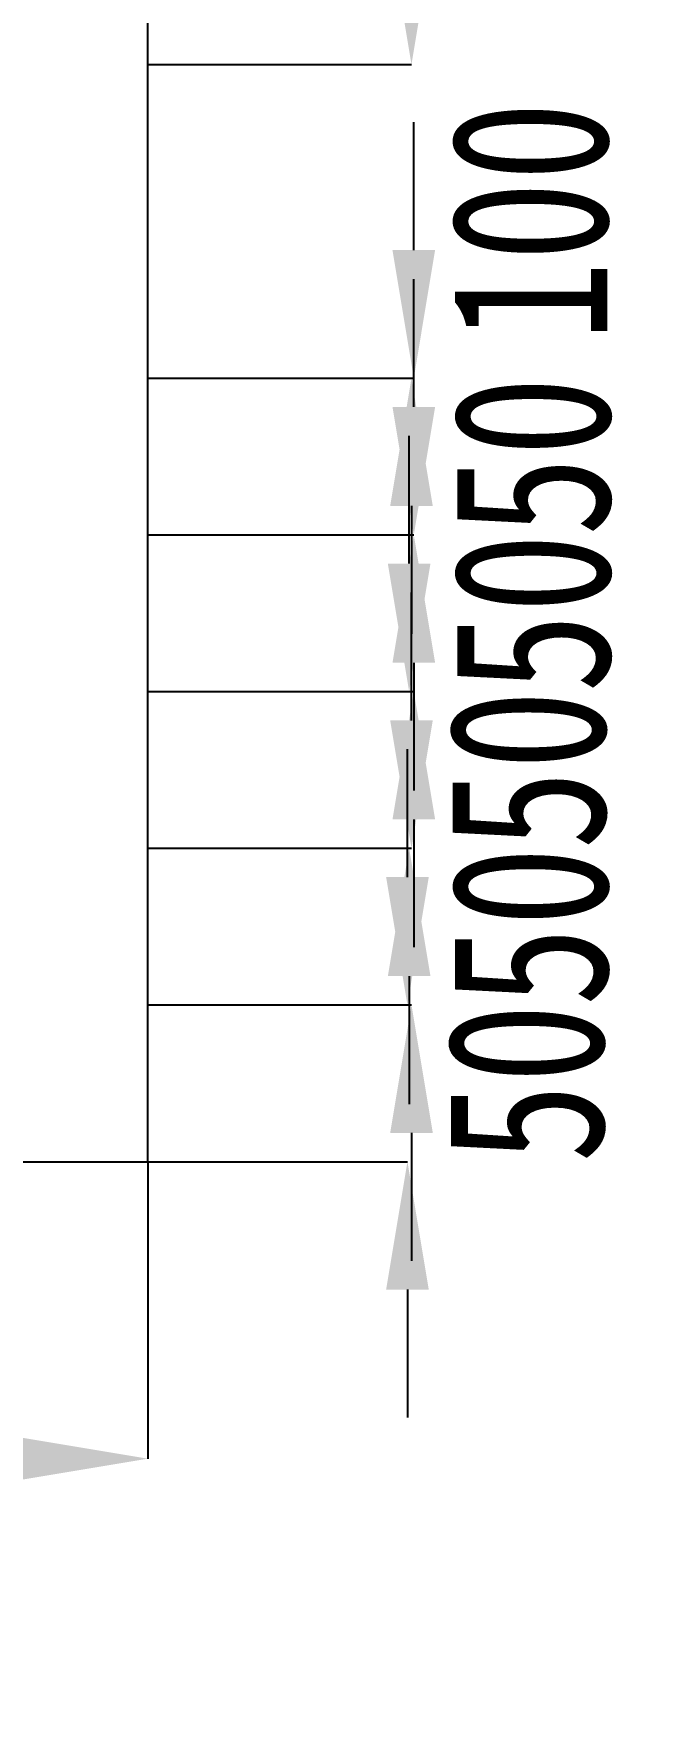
# Model space of a CAD drawing. Header units: millimetres. Extents: x 0 to 6631, y 0 to 4689.
# Drawn here: x 1549 to 1749, y 2437 to 2970 of the extents above; entities that cross this region are included whole.
import ezdxf

# ---------------------------------------------------------------- set-up
doc = ezdxf.new("R2010")
doc.units = ezdxf.units.MM
doc.header["$LTSCALE"] = 13
for name, color, linetype in [('几何体', 7, 'Continuous'), ('尺寸', 3, 'Continuous'), ('草图直线', 1, 'Continuous')]:
    doc.layers.add(name, color=color, linetype=linetype)
doc.styles.add('SLDTEXTSTYLE0', font='hyswlongfangsong.ttf')
doc.dimstyles.new('SLDDIMSTYLE0', dxfattribs={"dimtxt": 50, "dimasz": 40.8, "dimexe": 0, "dimexo": 0.0625, "dimgap": 12.5, "dimtad": 2, "dimdec": 0, "dimrnd": 1e-09, "dimzin": 12, "dimdsep": 46, "dimtxsty": 'SLDTEXTSTYLE0', "dimsah": 1, "dimcen": 0.09, "dimadec": 0, "dimazin": 3, "dimtfac": 1, "dimtdec": 0, "dimtmove": 0, "dimatfit": 0, "dimfxl": 1, "dimfrac": 2, "dimtolj": 1, "dimtzin": 12, "dimarcsym": 0})
doc.dimstyles.new('SLDDIMSTYLE1', dxfattribs={"dimtxt": 50, "dimasz": 40.8, "dimexe": 0, "dimexo": 0.0625, "dimgap": 12.5, "dimtad": 2, "dimdec": 0, "dimrnd": 1e-09, "dimzin": 12, "dimdsep": 46, "dimtxsty": 'SLDTEXTSTYLE0', "dimsah": 1, "dimcen": 0.09, "dimadec": 0, "dimazin": 3, "dimtfac": 1, "dimtdec": 0, "dimtofl": 0, "dimtmove": 0, "dimatfit": 3, "dimfxl": 1, "dimfrac": 2, "dimtolj": 1, "dimtzin": 12, "dimarcsym": 0})

# ---------------------------------------------------------------- blocks, each defined once
blk = doc.blocks.new('*D10')
at = {"layer": 'Defpoints', "color": 0, "transparency": 16777216}
for p in [(1651.58, 2660.03), (1668.5, 2660.03), (1651.58, 2610.03)]:
    blk.add_point(p, dxfattribs=at)
at = {"layer": '尺寸', "color": 0, "lineweight": -2, "transparency": 16777216}
for p, q in [((1668.5, 2700.83), (1668.5, 2741.63)), ((1651.65, 2660.03), (1668.5, 2660.03)), ((1651.65, 2610.03), (1668.5, 2610.03)), ((1668.5, 2569.23), (1668.5, 2528.43))]:
    blk.add_line(p, q, dxfattribs=at)
at = {"layer": '尺寸', "color": 0, "transparency": 16777216}
for points in [[(1661.7, 2700.83), (1675.3, 2700.83), (1668.5, 2660.03)], [(1661.7, 2569.23), (1675.3, 2569.23), (1668.5, 2610.03)]]:
    blk.add_solid(points, dxfattribs=at)
at = {"layer": '尺寸', "color": 0, "transparency": 16777216, "insert": (1681, 2635.03), "char_height": 50, "attachment_point": 2, "rotation": 90, "style": 'SLDTEXTSTYLE0'}
blk.add_mtext('\\A1;50', dxfattribs=at)
blk = doc.blocks.new('*D11')
at = {"layer": 'Defpoints', "color": 0, "transparency": 16777216}
for p in [(1651.58, 2710.03), (1669.79, 2710.03), (1651.58, 2660.03)]:
    blk.add_point(p, dxfattribs=at)
at = {"layer": '尺寸', "color": 0, "lineweight": -2, "transparency": 16777216}
for p, q in [((1669.79, 2750.83), (1669.79, 2791.63)), ((1651.65, 2710.03), (1669.79, 2710.03)), ((1651.65, 2660.03), (1669.79, 2660.03)), ((1669.79, 2619.23), (1669.79, 2578.43))]:
    blk.add_line(p, q, dxfattribs=at)
at = {"layer": '尺寸', "color": 0, "transparency": 16777216}
for points in [[(1662.99, 2750.83), (1676.59, 2750.83), (1669.79, 2710.03)], [(1662.99, 2619.23), (1676.59, 2619.23), (1669.79, 2660.03)]]:
    blk.add_solid(points, dxfattribs=at)
at = {"layer": '尺寸', "color": 0, "transparency": 16777216, "insert": (1682.29, 2685.03), "char_height": 50, "attachment_point": 2, "rotation": 90, "style": 'SLDTEXTSTYLE0'}
blk.add_mtext('\\A1;50', dxfattribs=at)
blk = doc.blocks.new('*D12')
at = {"layer": 'Defpoints', "color": 0, "transparency": 16777216}
for p in [(1651.58, 2760.03), (1669.05, 2760.03), (1651.58, 2710.03)]:
    blk.add_point(p, dxfattribs=at)
at = {"layer": '尺寸', "color": 0, "lineweight": -2, "transparency": 16777216}
for p, q in [((1669.05, 2800.83), (1669.05, 2841.63)), ((1651.65, 2760.03), (1669.05, 2760.03)), ((1651.65, 2710.03), (1669.05, 2710.03)), ((1669.05, 2669.23), (1669.05, 2628.43))]:
    blk.add_line(p, q, dxfattribs=at)
at = {"layer": '尺寸', "color": 0, "transparency": 16777216}
for points in [[(1662.25, 2800.83), (1675.85, 2800.83), (1669.05, 2760.03)], [(1662.25, 2669.23), (1675.85, 2669.23), (1669.05, 2710.03)]]:
    blk.add_solid(points, dxfattribs=at)
at = {"layer": '尺寸', "color": 0, "transparency": 16777216, "insert": (1681.55, 2735.03), "char_height": 50, "attachment_point": 2, "rotation": 90, "style": 'SLDTEXTSTYLE0'}
blk.add_mtext('\\A1;50', dxfattribs=at)
blk = doc.blocks.new('*D13')
at = {"layer": 'Defpoints', "color": 0, "transparency": 16777216}
for p in [(1651.58, 2810.03), (1670.53, 2810.03), (1651.58, 2760.03)]:
    blk.add_point(p, dxfattribs=at)
at = {"layer": '尺寸', "color": 0, "lineweight": -2, "transparency": 16777216}
for p, q in [((1670.53, 2850.83), (1670.53, 2891.63)), ((1651.65, 2810.03), (1670.53, 2810.03)), ((1651.65, 2760.03), (1670.53, 2760.03)), ((1670.53, 2719.23), (1670.53, 2678.43))]:
    blk.add_line(p, q, dxfattribs=at)
at = {"layer": '尺寸', "color": 0, "transparency": 16777216}
for points in [[(1663.73, 2850.83), (1677.33, 2850.83), (1670.53, 2810.03)], [(1663.73, 2719.23), (1677.33, 2719.23), (1670.53, 2760.03)]]:
    blk.add_solid(points, dxfattribs=at)
at = {"layer": '尺寸', "color": 0, "transparency": 16777216, "insert": (1683.03, 2785.03), "char_height": 50, "attachment_point": 2, "rotation": 90, "style": 'SLDTEXTSTYLE0'}
blk.add_mtext('\\A1;50', dxfattribs=at)
blk = doc.blocks.new('*D14')
at = {"layer": 'Defpoints', "color": 0, "transparency": 16777216}
for p in [(1651.58, 2860.03), (1670.53, 2860.03), (1651.58, 2810.03)]:
    blk.add_point(p, dxfattribs=at)
at = {"layer": '尺寸', "color": 0, "lineweight": -2, "transparency": 16777216}
for p, q in [((1670.53, 2900.83), (1670.53, 2941.63)), ((1651.65, 2860.03), (1670.53, 2860.03)), ((1651.65, 2810.03), (1670.53, 2810.03)), ((1670.53, 2769.23), (1670.53, 2728.43))]:
    blk.add_line(p, q, dxfattribs=at)
at = {"layer": '尺寸', "color": 0, "transparency": 16777216}
for points in [[(1663.73, 2900.83), (1677.33, 2900.83), (1670.53, 2860.03)], [(1663.73, 2769.23), (1677.33, 2769.23), (1670.53, 2810.03)]]:
    blk.add_solid(points, dxfattribs=at)
at = {"layer": '尺寸', "color": 0, "transparency": 16777216, "insert": (1683.03, 2835.03), "char_height": 50, "attachment_point": 2, "rotation": 90, "style": 'SLDTEXTSTYLE0'}
blk.add_mtext('\\A1;50', dxfattribs=at)
blk = doc.blocks.new('*D15')
at = {"layer": 'Defpoints', "color": 0, "transparency": 16777216}
for p in [(1651.58, 2960.03), (1669.79, 2960.03), (1651.58, 2860.03)]:
    blk.add_point(p, dxfattribs=at)
at = {"layer": '尺寸', "color": 0, "lineweight": -2, "transparency": 16777216}
for p, q in [((1669.79, 3000.83), (1669.79, 3041.63)), ((1651.65, 2960.03), (1669.79, 2960.03)), ((1651.65, 2860.03), (1669.79, 2860.03)), ((1669.79, 2819.23), (1669.79, 2778.43))]:
    blk.add_line(p, q, dxfattribs=at)
at = {"layer": '尺寸', "color": 0, "transparency": 16777216}
for points in [[(1662.99, 3000.83), (1676.59, 3000.83), (1669.79, 2960.03)], [(1662.99, 2819.23), (1676.59, 2819.23), (1669.79, 2860.03)]]:
    blk.add_solid(points, dxfattribs=at)
at = {"layer": '尺寸', "color": 0, "transparency": 16777216, "insert": (1682.29, 2910.03), "char_height": 50, "attachment_point": 2, "rotation": 90, "style": 'SLDTEXTSTYLE0'}
blk.add_mtext('\\A1;100', dxfattribs=at)
blk = doc.blocks.new('*D16')
at = {"layer": 'Defpoints', "color": 0, "transparency": 16777216}
for p in [(1175.65, 2610.03), (1585.65, 2610.03), (1585.65, 2515.28)]:
    blk.add_point(p, dxfattribs=at)
at = {"layer": '尺寸', "color": 0, "lineweight": -2, "transparency": 16777216}
for p, q in [((1175.65, 2609.96), (1175.65, 2515.28)), ((1585.65, 2609.96), (1585.65, 2515.28)), ((1216.45, 2515.28), (1544.85, 2515.28))]:
    blk.add_line(p, q, dxfattribs=at)
at = {"layer": '尺寸', "color": 0, "transparency": 16777216}
for points in [[(1216.45, 2522.08), (1216.45, 2508.48), (1175.65, 2515.28)], [(1544.85, 2522.08), (1544.85, 2508.48), (1585.65, 2515.28)]]:
    blk.add_solid(points, dxfattribs=at)
at = {"layer": '尺寸', "color": 0, "transparency": 16777216, "insert": (1363.25, 2502.78), "char_height": 50, "attachment_point": 2, "style": 'SLDTEXTSTYLE0'}
blk.add_mtext('\\A1;{\\fISOCPEUR|b0|i0|c0|p34;%%C}460', dxfattribs=at)

msp = doc.modelspace()

# ---------------------------------------------------------------- linework, layer by layer
at = {"layer": '几何体'}
for p, q in [((1585.65, 2610.03), (1585.65, 3480.33)), ((1175.65, 2610.03), (1585.65, 2610.03))]:
    msp.add_line(p, q, dxfattribs=at)
at = {"layer": '草图直线'}
for p, q in [((1585.65, 2960.03), (1651.58, 2960.03)), ((1585.65, 2860.03), (1651.58, 2860.03)), ((1585.65, 2810.03), (1651.58, 2810.03)), ((1585.65, 2760.03), (1651.58, 2760.03)), ((1585.65, 2710.03), (1651.58, 2710.03)), ((1585.65, 2660.03), (1651.58, 2660.03)), ((1585.65, 2610.03), (1651.58, 2610.03))]:
    msp.add_line(p, q, dxfattribs=at)

# ---------------------------------------------------------------- dimensions: what is measured, and where the dimension line sits
at = {"layer": '尺寸'}
for base, p1, p2, picture, middle in [((1669.79, 2960.03), (1651.58, 2860.03), (1651.58, 2960.03), '*D15', (1669.79, 2910.03)), ((1670.53, 2860.03), (1651.58, 2810.03), (1651.58, 2860.03), '*D14', (1670.53, 2835.03)), ((1670.53, 2810.03), (1651.58, 2760.03), (1651.58, 2810.03), '*D13', (1670.53, 2785.03)), ((1669.05, 2760.03), (1651.58, 2710.03), (1651.58, 2760.03), '*D12', (1669.05, 2735.03)), ((1669.79, 2710.03), (1651.58, 2660.03), (1651.58, 2710.03), '*D11', (1669.79, 2685.03)), ((1668.5, 2660.03), (1651.58, 2610.03), (1651.58, 2660.03), '*D10', (1668.5, 2635.03))]:
    dim = msp.add_linear_dim(base=base, p1=p1, p2=p2, angle=90, dimstyle='SLDDIMSTYLE1', dxfattribs=at)
    dim.commit()
    dim.dimension.update_dxf_attribs({"geometry": picture, "text_midpoint": middle, "dimtype": 160})
dim = msp.add_linear_dim(base=(1585.65, 2515.28), p1=(1175.65, 2610.03), p2=(1585.65, 2610.03), text='{\\fISOCPEUR|b0|i0|c0|p34;%%C}460', dimstyle='SLDDIMSTYLE0', override={"dimpost": ''}, dxfattribs=at)
dim.commit()
dim.dimension.update_dxf_attribs({"geometry": '*D16', "text_midpoint": (1363.25, 2515.28), "dimtype": 160})

doc.saveas('drawing.dxf')
